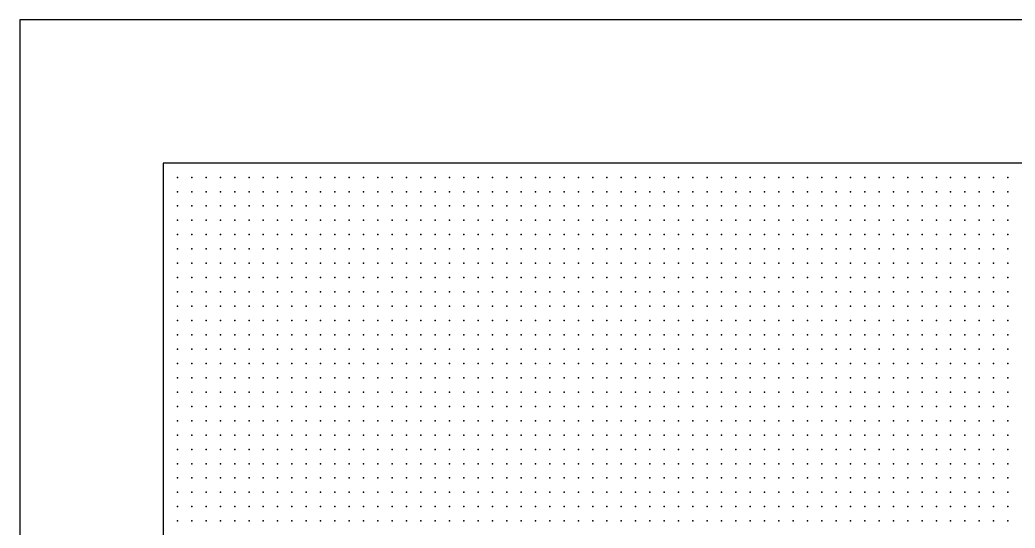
# Model space of a CAD drawing. Header units: millimetres. Extents: x 2848 to 6961, y 1568 to 7914.
# Drawn here: x 4198.3 to 4267.8, y 1684.8 to 1720.3 of the extents above; entities that cross this region are included whole.
import ezdxf

# ---------------------------------------------------------------- set-up
doc = ezdxf.new("R2010")
doc.units = ezdxf.units.MM
doc.header["$PDSIZE"] = -2

msp = doc.modelspace()

# ---------------------------------------------------------------- linework, layer by layer
for points in [[(4198.282, 1580.289), (4338.282, 1580.289), (4338.282, 1720.289), (4198.282, 1720.289)], [(4208.282, 1590.289), (4328.282, 1590.289), (4328.282, 1710.289), (4208.282, 1710.289)]]:
    msp.add_lwpolyline(points, close=True)
at = {"color": 160}
for p in [(4209.282, 1709.289), (4210.282, 1709.289), (4211.282, 1709.289), (4212.282, 1709.289), (4213.282, 1709.289), (4214.282, 1709.289), (4215.282, 1709.289), (4216.282, 1709.289), (4217.282, 1709.289), (4218.282, 1709.289), (4219.282, 1709.289), (4220.282, 1709.289), (4221.282, 1709.289), (4222.282, 1709.289), (4223.282, 1709.289), (4224.282, 1709.289), (4225.282, 1709.289), (4226.282, 1709.289), (4227.282, 1709.289), (4228.282, 1709.289), (4229.282, 1709.289), (4230.282, 1709.289), (4231.282, 1709.289), (4232.282, 1709.289), (4233.282, 1709.289), (4234.282, 1709.289), (4235.282, 1709.289), (4236.282, 1709.289), (4237.282, 1709.289), (4238.282, 1709.289), (4239.282, 1709.289), (4240.282, 1709.289), (4241.282, 1709.289), (4242.282, 1709.289), (4243.282, 1709.289), (4244.282, 1709.289), (4245.282, 1709.289), (4246.282, 1709.289), (4247.282, 1709.289), (4248.282, 1709.289), (4249.282, 1709.289), (4250.282, 1709.289), (4251.282, 1709.289), (4252.282, 1709.289), (4253.282, 1709.289), (4254.282, 1709.289), (4255.282, 1709.289), (4256.282, 1709.289), (4257.282, 1709.289), (4258.282, 1709.289), (4259.282, 1709.289), (4260.282, 1709.289), (4261.282, 1709.289), (4262.282, 1709.289), (4263.282, 1709.289), (4264.282, 1709.289), (4265.282, 1709.289), (4266.282, 1709.289), (4267.282, 1709.289), (4209.282, 1708.289), (4210.282, 1708.289), (4211.282, 1708.289), (4212.282, 1708.289), (4213.282, 1708.289), (4214.282, 1708.289), (4215.282, 1708.289), (4216.282, 1708.289), (4217.282, 1708.289), (4218.282, 1708.289), (4219.282, 1708.289), (4220.282, 1708.289), (4221.282, 1708.289), (4222.282, 1708.289), (4223.282, 1708.289), (4224.282, 1708.289), (4225.282, 1708.289), (4226.282, 1708.289), (4227.282, 1708.289), (4228.282, 1708.289), (4229.282, 1708.289), (4230.282, 1708.289), (4231.282, 1708.289), (4232.282, 1708.289), (4233.282, 1708.289), (4234.282, 1708.289), (4235.282, 1708.289), (4236.282, 1708.289), (4237.282, 1708.289), (4238.282, 1708.289), (4239.282, 1708.289), (4240.282, 1708.289), (4241.282, 1708.289), (4242.282, 1708.289), (4243.282, 1708.289), (4244.282, 1708.289), (4245.282, 1708.289), (4246.282, 1708.289), (4247.282, 1708.289), (4248.282, 1708.289), (4249.282, 1708.289), (4250.282, 1708.289), (4251.282, 1708.289), (4252.282, 1708.289), (4253.282, 1708.289), (4254.282, 1708.289), (4255.282, 1708.289), (4256.282, 1708.289), (4257.282, 1708.289), (4258.282, 1708.289), (4259.282, 1708.289), (4260.282, 1708.289), (4261.282, 1708.289), (4262.282, 1708.289), (4263.282, 1708.289), (4264.282, 1708.289), (4265.282, 1708.289), (4266.282, 1708.289), (4267.282, 1708.289), (4209.282, 1707.289), (4210.282, 1707.289), (4211.282, 1707.289), (4212.282, 1707.289), (4213.282, 1707.289), (4214.282, 1707.289), (4215.282, 1707.289), (4216.282, 1707.289), (4217.282, 1707.289), (4218.282, 1707.289), (4219.282, 1707.289), (4220.282, 1707.289), (4221.282, 1707.289), (4222.282, 1707.289), (4223.282, 1707.289), (4224.282, 1707.289), (4225.282, 1707.289), (4226.282, 1707.289), (4227.282, 1707.289), (4228.282, 1707.289), (4229.282, 1707.289), (4230.282, 1707.289), (4231.282, 1707.289), (4232.282, 1707.289), (4233.282, 1707.289), (4234.282, 1707.289), (4235.282, 1707.289), (4236.282, 1707.289), (4237.282, 1707.289), (4238.282, 1707.289), (4239.282, 1707.289), (4240.282, 1707.289), (4241.282, 1707.289), (4242.282, 1707.289), (4243.282, 1707.289), (4244.282, 1707.289), (4245.282, 1707.289), (4246.282, 1707.289), (4247.282, 1707.289), (4248.282, 1707.289), (4249.282, 1707.289), (4250.282, 1707.289), (4251.282, 1707.289), (4252.282, 1707.289), (4253.282, 1707.289), (4254.282, 1707.289), (4255.282, 1707.289), (4256.282, 1707.289), (4257.282, 1707.289), (4258.282, 1707.289), (4259.282, 1707.289), (4260.282, 1707.289), (4261.282, 1707.289), (4262.282, 1707.289), (4263.282, 1707.289), (4264.282, 1707.289), (4265.282, 1707.289), (4266.282, 1707.289), (4267.282, 1707.289), (4209.282, 1706.289), (4210.282, 1706.289), (4211.282, 1706.289), (4212.282, 1706.289), (4213.282, 1706.289), (4214.282, 1706.289), (4215.282, 1706.289), (4216.282, 1706.289), (4217.282, 1706.289), (4218.282, 1706.289), (4219.282, 1706.289), (4220.282, 1706.289), (4221.282, 1706.289), (4222.282, 1706.289), (4223.282, 1706.289), (4224.282, 1706.289), (4225.282, 1706.289), (4226.282, 1706.289), (4227.282, 1706.289), (4228.282, 1706.289), (4229.282, 1706.289), (4230.282, 1706.289), (4231.282, 1706.289), (4232.282, 1706.289), (4233.282, 1706.289), (4234.282, 1706.289), (4235.282, 1706.289), (4236.282, 1706.289), (4237.282, 1706.289), (4238.282, 1706.289), (4239.282, 1706.289), (4240.282, 1706.289), (4241.282, 1706.289), (4242.282, 1706.289), (4243.282, 1706.289), (4244.282, 1706.289), (4245.282, 1706.289), (4246.282, 1706.289), (4247.282, 1706.289), (4248.282, 1706.289), (4249.282, 1706.289), (4250.282, 1706.289), (4251.282, 1706.289), (4252.282, 1706.289), (4253.282, 1706.289), (4254.282, 1706.289), (4255.282, 1706.289), (4256.282, 1706.289), (4257.282, 1706.289), (4258.282, 1706.289), (4259.282, 1706.289), (4260.282, 1706.289), (4261.282, 1706.289), (4262.282, 1706.289), (4263.282, 1706.289), (4264.282, 1706.289), (4265.282, 1706.289), (4266.282, 1706.289), (4267.282, 1706.289), (4209.282, 1705.289), (4210.282, 1705.289), (4211.282, 1705.289), (4212.282, 1705.289), (4213.282, 1705.289), (4214.282, 1705.289), (4215.282, 1705.289), (4216.282, 1705.289), (4217.282, 1705.289), (4218.282, 1705.289), (4219.282, 1705.289), (4220.282, 1705.289), (4221.282, 1705.289), (4222.282, 1705.289), (4223.282, 1705.289), (4224.282, 1705.289), (4225.282, 1705.289), (4226.282, 1705.289), (4227.282, 1705.289), (4228.282, 1705.289), (4229.282, 1705.289), (4230.282, 1705.289), (4231.282, 1705.289), (4232.282, 1705.289), (4233.282, 1705.289), (4234.282, 1705.289), (4235.282, 1705.289), (4236.282, 1705.289), (4237.282, 1705.289), (4238.282, 1705.289), (4239.282, 1705.289), (4240.282, 1705.289), (4241.282, 1705.289), (4242.282, 1705.289), (4243.282, 1705.289), (4244.282, 1705.289), (4245.282, 1705.289), (4246.282, 1705.289), (4247.282, 1705.289), (4248.282, 1705.289), (4249.282, 1705.289), (4250.282, 1705.289), (4251.282, 1705.289), (4252.282, 1705.289), (4253.282, 1705.289), (4254.282, 1705.289), (4255.282, 1705.289), (4256.282, 1705.289), (4257.282, 1705.289), (4258.282, 1705.289), (4259.282, 1705.289), (4260.282, 1705.289), (4261.282, 1705.289), (4262.282, 1705.289), (4263.282, 1705.289), (4264.282, 1705.289), (4265.282, 1705.289), (4266.282, 1705.289), (4267.282, 1705.289), (4209.282, 1704.289), (4210.282, 1704.289), (4211.282, 1704.289), (4212.282, 1704.289), (4213.282, 1704.289), (4214.282, 1704.289), (4215.282, 1704.289), (4216.282, 1704.289), (4217.282, 1704.289), (4218.282, 1704.289), (4219.282, 1704.289), (4220.282, 1704.289), (4221.282, 1704.289), (4222.282, 1704.289), (4223.282, 1704.289), (4224.282, 1704.289), (4225.282, 1704.289), (4226.282, 1704.289), (4227.282, 1704.289), (4228.282, 1704.289), (4229.282, 1704.289), (4230.282, 1704.289), (4231.282, 1704.289), (4232.282, 1704.289), (4233.282, 1704.289), (4234.282, 1704.289), (4235.282, 1704.289), (4236.282, 1704.289), (4237.282, 1704.289), (4238.282, 1704.289), (4239.282, 1704.289), (4240.282, 1704.289), (4241.282, 1704.289), (4242.282, 1704.289), (4243.282, 1704.289), (4244.282, 1704.289), (4245.282, 1704.289), (4246.282, 1704.289), (4247.282, 1704.289), (4248.282, 1704.289), (4249.282, 1704.289), (4250.282, 1704.289), (4251.282, 1704.289), (4252.282, 1704.289), (4253.282, 1704.289), (4254.282, 1704.289), (4255.282, 1704.289), (4256.282, 1704.289), (4257.282, 1704.289), (4258.282, 1704.289), (4259.282, 1704.289), (4260.282, 1704.289), (4261.282, 1704.289), (4262.282, 1704.289), (4263.282, 1704.289), (4264.282, 1704.289), (4265.282, 1704.289), (4266.282, 1704.289), (4267.282, 1704.289), (4209.282, 1703.289), (4210.282, 1703.289), (4211.282, 1703.289), (4212.282, 1703.289), (4213.282, 1703.289), (4214.282, 1703.289), (4215.282, 1703.289), (4216.282, 1703.289), (4217.282, 1703.289), (4218.282, 1703.289), (4219.282, 1703.289), (4220.282, 1703.289), (4221.282, 1703.289), (4222.282, 1703.289), (4223.282, 1703.289), (4224.282, 1703.289), (4225.282, 1703.289), (4226.282, 1703.289), (4227.282, 1703.289), (4228.282, 1703.289), (4229.282, 1703.289), (4230.282, 1703.289), (4231.282, 1703.289), (4232.282, 1703.289), (4233.282, 1703.289), (4234.282, 1703.289), (4235.282, 1703.289), (4236.282, 1703.289), (4237.282, 1703.289), (4238.282, 1703.289), (4239.282, 1703.289), (4240.282, 1703.289), (4241.282, 1703.289), (4242.282, 1703.289), (4243.282, 1703.289), (4244.282, 1703.289), (4245.282, 1703.289), (4246.282, 1703.289), (4247.282, 1703.289), (4248.282, 1703.289), (4249.282, 1703.289), (4250.282, 1703.289), (4251.282, 1703.289), (4252.282, 1703.289), (4253.282, 1703.289), (4254.282, 1703.289), (4255.282, 1703.289), (4256.282, 1703.289), (4257.282, 1703.289), (4258.282, 1703.289), (4259.282, 1703.289), (4260.282, 1703.289), (4261.282, 1703.289), (4262.282, 1703.289), (4263.282, 1703.289), (4264.282, 1703.289), (4265.282, 1703.289), (4266.282, 1703.289), (4267.282, 1703.289), (4209.282, 1702.289), (4210.282, 1702.289), (4211.282, 1702.289), (4212.282, 1702.289), (4213.282, 1702.289), (4214.282, 1702.289), (4215.282, 1702.289), (4216.282, 1702.289), (4217.282, 1702.289), (4218.282, 1702.289), (4219.282, 1702.289), (4220.282, 1702.289), (4221.282, 1702.289), (4222.282, 1702.289), (4223.282, 1702.289), (4224.282, 1702.289), (4225.282, 1702.289), (4226.282, 1702.289), (4227.282, 1702.289), (4228.282, 1702.289), (4229.282, 1702.289), (4230.282, 1702.289), (4231.282, 1702.289), (4232.282, 1702.289), (4233.282, 1702.289), (4234.282, 1702.289), (4235.282, 1702.289), (4236.282, 1702.289), (4237.282, 1702.289), (4238.282, 1702.289), (4239.282, 1702.289), (4240.282, 1702.289), (4241.282, 1702.289), (4242.282, 1702.289), (4243.282, 1702.289), (4244.282, 1702.289), (4245.282, 1702.289), (4246.282, 1702.289), (4247.282, 1702.289), (4248.282, 1702.289), (4249.282, 1702.289), (4250.282, 1702.289), (4251.282, 1702.289), (4252.282, 1702.289), (4253.282, 1702.289), (4254.282, 1702.289), (4255.282, 1702.289), (4256.282, 1702.289), (4257.282, 1702.289), (4258.282, 1702.289), (4259.282, 1702.289), (4260.282, 1702.289), (4261.282, 1702.289), (4262.282, 1702.289), (4263.282, 1702.289), (4264.282, 1702.289), (4265.282, 1702.289), (4266.282, 1702.289), (4267.282, 1702.289), (4209.282, 1701.289), (4210.282, 1701.289), (4211.282, 1701.289), (4212.282, 1701.289), (4213.282, 1701.289), (4214.282, 1701.289), (4215.282, 1701.289), (4216.282, 1701.289), (4217.282, 1701.289), (4218.282, 1701.289), (4219.282, 1701.289), (4220.282, 1701.289), (4221.282, 1701.289), (4222.282, 1701.289), (4223.282, 1701.289), (4224.282, 1701.289), (4225.282, 1701.289), (4226.282, 1701.289), (4227.282, 1701.289), (4228.282, 1701.289), (4229.282, 1701.289), (4230.282, 1701.289), (4231.282, 1701.289), (4232.282, 1701.289), (4233.282, 1701.289), (4234.282, 1701.289), (4235.282, 1701.289), (4236.282, 1701.289), (4237.282, 1701.289), (4238.282, 1701.289), (4239.282, 1701.289), (4240.282, 1701.289), (4241.282, 1701.289), (4242.282, 1701.289), (4243.282, 1701.289), (4244.282, 1701.289), (4245.282, 1701.289), (4246.282, 1701.289), (4247.282, 1701.289), (4248.282, 1701.289), (4249.282, 1701.289), (4250.282, 1701.289), (4251.282, 1701.289), (4252.282, 1701.289), (4253.282, 1701.289), (4254.282, 1701.289), (4255.282, 1701.289), (4256.282, 1701.289), (4257.282, 1701.289), (4258.282, 1701.289), (4259.282, 1701.289), (4260.282, 1701.289), (4261.282, 1701.289), (4262.282, 1701.289), (4263.282, 1701.289), (4264.282, 1701.289), (4265.282, 1701.289), (4266.282, 1701.289), (4267.282, 1701.289), (4209.282, 1700.289), (4210.282, 1700.289), (4211.282, 1700.289), (4212.282, 1700.289), (4213.282, 1700.289), (4214.282, 1700.289), (4215.282, 1700.289), (4216.282, 1700.289), (4217.282, 1700.289), (4218.282, 1700.289), (4219.282, 1700.289), (4220.282, 1700.289), (4221.282, 1700.289), (4222.282, 1700.289), (4223.282, 1700.289), (4224.282, 1700.289), (4225.282, 1700.289), (4226.282, 1700.289), (4227.282, 1700.289), (4228.282, 1700.289), (4229.282, 1700.289), (4230.282, 1700.289), (4231.282, 1700.289), (4232.282, 1700.289), (4233.282, 1700.289), (4234.282, 1700.289), (4235.282, 1700.289), (4236.282, 1700.289), (4237.282, 1700.289), (4238.282, 1700.289), (4239.282, 1700.289), (4240.282, 1700.289), (4241.282, 1700.289), (4242.282, 1700.289), (4243.282, 1700.289), (4244.282, 1700.289), (4245.282, 1700.289), (4246.282, 1700.289), (4247.282, 1700.289), (4248.282, 1700.289), (4249.282, 1700.289), (4250.282, 1700.289), (4251.282, 1700.289), (4252.282, 1700.289), (4253.282, 1700.289), (4254.282, 1700.289), (4255.282, 1700.289), (4256.282, 1700.289), (4257.282, 1700.289), (4258.282, 1700.289), (4259.282, 1700.289), (4260.282, 1700.289), (4261.282, 1700.289), (4262.282, 1700.289), (4263.282, 1700.289), (4264.282, 1700.289), (4265.282, 1700.289), (4266.282, 1700.289), (4267.282, 1700.289), (4209.282, 1699.289), (4210.282, 1699.289), (4211.282, 1699.289), (4212.282, 1699.289), (4213.282, 1699.289), (4214.282, 1699.289), (4215.282, 1699.289), (4216.282, 1699.289), (4217.282, 1699.289), (4218.282, 1699.289), (4219.282, 1699.289), (4220.282, 1699.289), (4221.282, 1699.289), (4222.282, 1699.289), (4223.282, 1699.289), (4224.282, 1699.289), (4225.282, 1699.289), (4226.282, 1699.289), (4227.282, 1699.289), (4228.282, 1699.289), (4229.282, 1699.289), (4230.282, 1699.289), (4231.282, 1699.289), (4232.282, 1699.289), (4233.282, 1699.289), (4234.282, 1699.289), (4235.282, 1699.289), (4236.282, 1699.289), (4237.282, 1699.289), (4238.282, 1699.289), (4239.282, 1699.289), (4240.282, 1699.289), (4241.282, 1699.289), (4242.282, 1699.289), (4243.282, 1699.289), (4244.282, 1699.289), (4245.282, 1699.289), (4246.282, 1699.289), (4247.282, 1699.289), (4248.282, 1699.289), (4249.282, 1699.289), (4250.282, 1699.289), (4251.282, 1699.289), (4252.282, 1699.289), (4253.282, 1699.289), (4254.282, 1699.289), (4255.282, 1699.289), (4256.282, 1699.289), (4257.282, 1699.289), (4258.282, 1699.289), (4259.282, 1699.289), (4260.282, 1699.289), (4261.282, 1699.289), (4262.282, 1699.289), (4263.282, 1699.289), (4264.282, 1699.289), (4265.282, 1699.289), (4266.282, 1699.289), (4267.282, 1699.289), (4209.282, 1698.289), (4210.282, 1698.289), (4211.282, 1698.289), (4212.282, 1698.289), (4213.282, 1698.289), (4214.282, 1698.289), (4215.282, 1698.289), (4216.282, 1698.289), (4217.282, 1698.289), (4218.282, 1698.289), (4219.282, 1698.289), (4220.282, 1698.289), (4221.282, 1698.289), (4222.282, 1698.289), (4223.282, 1698.289), (4224.282, 1698.289), (4225.282, 1698.289), (4226.282, 1698.289), (4227.282, 1698.289), (4228.282, 1698.289), (4229.282, 1698.289), (4230.282, 1698.289), (4231.282, 1698.289), (4232.282, 1698.289), (4233.282, 1698.289), (4234.282, 1698.289), (4235.282, 1698.289), (4236.282, 1698.289), (4237.282, 1698.289), (4238.282, 1698.289), (4239.282, 1698.289), (4240.282, 1698.289), (4241.282, 1698.289), (4242.282, 1698.289), (4243.282, 1698.289), (4244.282, 1698.289), (4245.282, 1698.289), (4246.282, 1698.289), (4247.282, 1698.289), (4248.282, 1698.289), (4249.282, 1698.289), (4250.282, 1698.289), (4251.282, 1698.289), (4252.282, 1698.289), (4253.282, 1698.289), (4254.282, 1698.289), (4255.282, 1698.289), (4256.282, 1698.289), (4257.282, 1698.289), (4258.282, 1698.289), (4259.282, 1698.289), (4260.282, 1698.289), (4261.282, 1698.289), (4262.282, 1698.289), (4263.282, 1698.289), (4264.282, 1698.289), (4265.282, 1698.289), (4266.282, 1698.289), (4267.282, 1698.289), (4209.282, 1697.289), (4210.282, 1697.289), (4211.282, 1697.289), (4212.282, 1697.289), (4213.282, 1697.289), (4214.282, 1697.289), (4215.282, 1697.289), (4216.282, 1697.289), (4217.282, 1697.289), (4218.282, 1697.289), (4219.282, 1697.289), (4220.282, 1697.289), (4221.282, 1697.289), (4222.282, 1697.289), (4223.282, 1697.289), (4224.282, 1697.289), (4225.282, 1697.289), (4226.282, 1697.289), (4227.282, 1697.289), (4228.282, 1697.289), (4229.282, 1697.289), (4230.282, 1697.289), (4231.282, 1697.289), (4232.282, 1697.289), (4233.282, 1697.289), (4234.282, 1697.289), (4235.282, 1697.289), (4236.282, 1697.289), (4237.282, 1697.289), (4238.282, 1697.289), (4239.282, 1697.289), (4240.282, 1697.289), (4241.282, 1697.289), (4242.282, 1697.289), (4243.282, 1697.289), (4244.282, 1697.289), (4245.282, 1697.289), (4246.282, 1697.289), (4247.282, 1697.289), (4248.282, 1697.289), (4249.282, 1697.289), (4250.282, 1697.289), (4251.282, 1697.289), (4252.282, 1697.289), (4253.282, 1697.289), (4254.282, 1697.289), (4255.282, 1697.289), (4256.282, 1697.289), (4257.282, 1697.289), (4258.282, 1697.289), (4259.282, 1697.289), (4260.282, 1697.289), (4261.282, 1697.289), (4262.282, 1697.289), (4263.282, 1697.289), (4264.282, 1697.289), (4265.282, 1697.289), (4266.282, 1697.289), (4267.282, 1697.289), (4209.282, 1696.289), (4210.282, 1696.289), (4211.282, 1696.289), (4212.282, 1696.289), (4213.282, 1696.289), (4214.282, 1696.289), (4215.282, 1696.289), (4216.282, 1696.289), (4217.282, 1696.289), (4218.282, 1696.289), (4219.282, 1696.289), (4220.282, 1696.289), (4221.282, 1696.289), (4222.282, 1696.289), (4223.282, 1696.289), (4224.282, 1696.289), (4225.282, 1696.289), (4226.282, 1696.289), (4227.282, 1696.289), (4228.282, 1696.289), (4229.282, 1696.289), (4230.282, 1696.289), (4231.282, 1696.289), (4232.282, 1696.289), (4233.282, 1696.289), (4234.282, 1696.289), (4235.282, 1696.289), (4236.282, 1696.289), (4237.282, 1696.289), (4238.282, 1696.289), (4239.282, 1696.289), (4240.282, 1696.289), (4241.282, 1696.289), (4242.282, 1696.289), (4243.282, 1696.289), (4244.282, 1696.289), (4245.282, 1696.289), (4246.282, 1696.289), (4247.282, 1696.289), (4248.282, 1696.289), (4249.282, 1696.289), (4250.282, 1696.289), (4251.282, 1696.289), (4252.282, 1696.289), (4253.282, 1696.289), (4254.282, 1696.289), (4255.282, 1696.289), (4256.282, 1696.289), (4257.282, 1696.289), (4258.282, 1696.289), (4259.282, 1696.289), (4260.282, 1696.289), (4261.282, 1696.289), (4262.282, 1696.289), (4263.282, 1696.289), (4264.282, 1696.289), (4265.282, 1696.289), (4266.282, 1696.289), (4267.282, 1696.289), (4209.282, 1695.289), (4210.282, 1695.289), (4211.282, 1695.289), (4212.282, 1695.289), (4213.282, 1695.289), (4214.282, 1695.289), (4215.282, 1695.289), (4216.282, 1695.289), (4217.282, 1695.289), (4218.282, 1695.289), (4219.282, 1695.289), (4220.282, 1695.289), (4221.282, 1695.289), (4222.282, 1695.289), (4223.282, 1695.289), (4224.282, 1695.289), (4225.282, 1695.289), (4226.282, 1695.289), (4227.282, 1695.289), (4228.282, 1695.289), (4229.282, 1695.289), (4230.282, 1695.289), (4231.282, 1695.289), (4232.282, 1695.289), (4233.282, 1695.289), (4234.282, 1695.289), (4235.282, 1695.289), (4236.282, 1695.289), (4237.282, 1695.289), (4238.282, 1695.289), (4239.282, 1695.289), (4240.282, 1695.289), (4241.282, 1695.289), (4242.282, 1695.289), (4243.282, 1695.289), (4244.282, 1695.289), (4245.282, 1695.289), (4246.282, 1695.289), (4247.282, 1695.289), (4248.282, 1695.289), (4249.282, 1695.289), (4250.282, 1695.289), (4251.282, 1695.289), (4252.282, 1695.289), (4253.282, 1695.289), (4254.282, 1695.289), (4255.282, 1695.289), (4256.282, 1695.289), (4257.282, 1695.289), (4258.282, 1695.289), (4259.282, 1695.289), (4260.282, 1695.289), (4261.282, 1695.289), (4262.282, 1695.289), (4263.282, 1695.289), (4264.282, 1695.289), (4265.282, 1695.289), (4266.282, 1695.289), (4267.282, 1695.289), (4209.282, 1694.289), (4210.282, 1694.289), (4211.282, 1694.289), (4212.282, 1694.289), (4213.282, 1694.289), (4214.282, 1694.289), (4215.282, 1694.289), (4216.282, 1694.289), (4217.282, 1694.289), (4218.282, 1694.289), (4219.282, 1694.289), (4220.282, 1694.289), (4221.282, 1694.289), (4222.282, 1694.289), (4223.282, 1694.289), (4224.282, 1694.289), (4225.282, 1694.289), (4226.282, 1694.289), (4227.282, 1694.289), (4228.282, 1694.289), (4229.282, 1694.289), (4230.282, 1694.289), (4231.282, 1694.289), (4232.282, 1694.289), (4233.282, 1694.289), (4234.282, 1694.289), (4235.282, 1694.289), (4236.282, 1694.289), (4237.282, 1694.289), (4238.282, 1694.289), (4239.282, 1694.289), (4240.282, 1694.289), (4241.282, 1694.289), (4242.282, 1694.289), (4243.282, 1694.289), (4244.282, 1694.289), (4245.282, 1694.289), (4246.282, 1694.289), (4247.282, 1694.289), (4248.282, 1694.289), (4249.282, 1694.289), (4250.282, 1694.289), (4251.282, 1694.289), (4252.282, 1694.289), (4253.282, 1694.289), (4254.282, 1694.289), (4255.282, 1694.289), (4256.282, 1694.289), (4257.282, 1694.289), (4258.282, 1694.289), (4259.282, 1694.289), (4260.282, 1694.289), (4261.282, 1694.289), (4262.282, 1694.289), (4263.282, 1694.289), (4264.282, 1694.289), (4265.282, 1694.289), (4266.282, 1694.289), (4267.282, 1694.289), (4209.282, 1693.289), (4210.282, 1693.289), (4211.282, 1693.289), (4212.282, 1693.289), (4213.282, 1693.289), (4214.282, 1693.289), (4215.282, 1693.289), (4216.282, 1693.289), (4217.282, 1693.289), (4218.282, 1693.289), (4219.282, 1693.289), (4220.282, 1693.289), (4221.282, 1693.289), (4222.282, 1693.289), (4223.282, 1693.289), (4224.282, 1693.289), (4225.282, 1693.289), (4226.282, 1693.289), (4227.282, 1693.289), (4228.282, 1693.289), (4229.282, 1693.289), (4230.282, 1693.289), (4231.282, 1693.289), (4232.282, 1693.289), (4233.282, 1693.289), (4234.282, 1693.289), (4235.282, 1693.289), (4236.282, 1693.289), (4237.282, 1693.289), (4238.282, 1693.289), (4239.282, 1693.289), (4240.282, 1693.289), (4241.282, 1693.289), (4242.282, 1693.289), (4243.282, 1693.289), (4244.282, 1693.289), (4245.282, 1693.289), (4246.282, 1693.289), (4247.282, 1693.289), (4248.282, 1693.289), (4249.282, 1693.289), (4250.282, 1693.289), (4251.282, 1693.289), (4252.282, 1693.289), (4253.282, 1693.289), (4254.282, 1693.289), (4255.282, 1693.289), (4256.282, 1693.289), (4257.282, 1693.289), (4258.282, 1693.289), (4259.282, 1693.289), (4260.282, 1693.289), (4261.282, 1693.289), (4262.282, 1693.289), (4263.282, 1693.289), (4264.282, 1693.289), (4265.282, 1693.289), (4266.282, 1693.289), (4267.282, 1693.289), (4209.282, 1692.289), (4210.282, 1692.289), (4211.282, 1692.289), (4212.282, 1692.289), (4213.282, 1692.289), (4214.282, 1692.289), (4215.282, 1692.289), (4216.282, 1692.289), (4217.282, 1692.289), (4218.282, 1692.289), (4219.282, 1692.289), (4220.282, 1692.289), (4221.282, 1692.289), (4222.282, 1692.289), (4223.282, 1692.289), (4224.282, 1692.289), (4225.282, 1692.289), (4226.282, 1692.289), (4227.282, 1692.289), (4228.282, 1692.289), (4229.282, 1692.289), (4230.282, 1692.289), (4231.282, 1692.289), (4232.282, 1692.289), (4233.282, 1692.289), (4234.282, 1692.289), (4235.282, 1692.289), (4236.282, 1692.289), (4237.282, 1692.289), (4238.282, 1692.289), (4239.282, 1692.289), (4240.282, 1692.289), (4241.282, 1692.289), (4242.282, 1692.289), (4243.282, 1692.289), (4244.282, 1692.289), (4245.282, 1692.289), (4246.282, 1692.289), (4247.282, 1692.289), (4248.282, 1692.289), (4249.282, 1692.289), (4250.282, 1692.289), (4251.282, 1692.289), (4252.282, 1692.289), (4253.282, 1692.289), (4254.282, 1692.289), (4255.282, 1692.289), (4256.282, 1692.289), (4257.282, 1692.289), (4258.282, 1692.289), (4259.282, 1692.289), (4260.282, 1692.289), (4261.282, 1692.289), (4262.282, 1692.289), (4263.282, 1692.289), (4264.282, 1692.289), (4265.282, 1692.289), (4266.282, 1692.289), (4267.282, 1692.289), (4209.282, 1691.289), (4210.282, 1691.289), (4211.282, 1691.289), (4212.282, 1691.289), (4213.282, 1691.289), (4214.282, 1691.289), (4215.282, 1691.289), (4216.282, 1691.289), (4217.282, 1691.289), (4218.282, 1691.289), (4219.282, 1691.289), (4220.282, 1691.289), (4221.282, 1691.289), (4222.282, 1691.289), (4223.282, 1691.289), (4224.282, 1691.289), (4225.282, 1691.289), (4226.282, 1691.289), (4227.282, 1691.289), (4228.282, 1691.289), (4229.282, 1691.289), (4230.282, 1691.289), (4231.282, 1691.289), (4232.282, 1691.289), (4233.282, 1691.289), (4234.282, 1691.289), (4235.282, 1691.289), (4236.282, 1691.289), (4237.282, 1691.289), (4238.282, 1691.289), (4239.282, 1691.289), (4240.282, 1691.289), (4241.282, 1691.289), (4242.282, 1691.289), (4243.282, 1691.289), (4244.282, 1691.289), (4245.282, 1691.289), (4246.282, 1691.289), (4247.282, 1691.289), (4248.282, 1691.289), (4249.282, 1691.289), (4250.282, 1691.289), (4251.282, 1691.289), (4252.282, 1691.289), (4253.282, 1691.289), (4254.282, 1691.289), (4255.282, 1691.289), (4256.282, 1691.289), (4257.282, 1691.289), (4258.282, 1691.289), (4259.282, 1691.289), (4260.282, 1691.289), (4261.282, 1691.289), (4262.282, 1691.289), (4263.282, 1691.289), (4264.282, 1691.289), (4265.282, 1691.289), (4266.282, 1691.289), (4267.282, 1691.289), (4209.282, 1690.289), (4210.282, 1690.289), (4211.282, 1690.289), (4212.282, 1690.289), (4213.282, 1690.289), (4214.282, 1690.289), (4215.282, 1690.289), (4216.282, 1690.289), (4217.282, 1690.289), (4218.282, 1690.289), (4219.282, 1690.289), (4220.282, 1690.289), (4221.282, 1690.289), (4222.282, 1690.289), (4223.282, 1690.289), (4224.282, 1690.289), (4225.282, 1690.289), (4226.282, 1690.289), (4227.282, 1690.289), (4228.282, 1690.289), (4229.282, 1690.289), (4230.282, 1690.289), (4231.282, 1690.289), (4232.282, 1690.289), (4233.282, 1690.289), (4234.282, 1690.289), (4235.282, 1690.289), (4236.282, 1690.289), (4237.282, 1690.289), (4238.282, 1690.289), (4239.282, 1690.289), (4240.282, 1690.289), (4241.282, 1690.289), (4242.282, 1690.289), (4243.282, 1690.289), (4244.282, 1690.289), (4245.282, 1690.289), (4246.282, 1690.289), (4247.282, 1690.289), (4248.282, 1690.289), (4249.282, 1690.289), (4250.282, 1690.289), (4251.282, 1690.289), (4252.282, 1690.289), (4253.282, 1690.289), (4254.282, 1690.289), (4255.282, 1690.289), (4256.282, 1690.289), (4257.282, 1690.289), (4258.282, 1690.289), (4259.282, 1690.289), (4260.282, 1690.289), (4261.282, 1690.289), (4262.282, 1690.289), (4263.282, 1690.289), (4264.282, 1690.289), (4265.282, 1690.289), (4266.282, 1690.289), (4267.282, 1690.289), (4209.282, 1689.289), (4210.282, 1689.289), (4211.282, 1689.289), (4212.282, 1689.289), (4213.282, 1689.289), (4214.282, 1689.289), (4215.282, 1689.289), (4216.282, 1689.289), (4217.282, 1689.289), (4218.282, 1689.289), (4219.282, 1689.289), (4220.282, 1689.289), (4221.282, 1689.289), (4222.282, 1689.289), (4223.282, 1689.289), (4224.282, 1689.289), (4225.282, 1689.289), (4226.282, 1689.289), (4227.282, 1689.289), (4228.282, 1689.289), (4229.282, 1689.289), (4230.282, 1689.289), (4231.282, 1689.289), (4232.282, 1689.289), (4233.282, 1689.289), (4234.282, 1689.289), (4235.282, 1689.289), (4236.282, 1689.289), (4237.282, 1689.289), (4238.282, 1689.289), (4239.282, 1689.289), (4240.282, 1689.289), (4241.282, 1689.289), (4242.282, 1689.289), (4243.282, 1689.289), (4244.282, 1689.289), (4245.282, 1689.289), (4246.282, 1689.289), (4247.282, 1689.289), (4248.282, 1689.289), (4249.282, 1689.289), (4250.282, 1689.289), (4251.282, 1689.289), (4252.282, 1689.289), (4253.282, 1689.289), (4254.282, 1689.289), (4255.282, 1689.289), (4256.282, 1689.289), (4257.282, 1689.289), (4258.282, 1689.289), (4259.282, 1689.289), (4260.282, 1689.289), (4261.282, 1689.289), (4262.282, 1689.289), (4263.282, 1689.289), (4264.282, 1689.289), (4265.282, 1689.289), (4266.282, 1689.289), (4267.282, 1689.289), (4209.282, 1688.289), (4210.282, 1688.289), (4211.282, 1688.289), (4212.282, 1688.289), (4213.282, 1688.289), (4214.282, 1688.289), (4215.282, 1688.289), (4216.282, 1688.289), (4217.282, 1688.289), (4218.282, 1688.289), (4219.282, 1688.289), (4220.282, 1688.289), (4221.282, 1688.289), (4222.282, 1688.289), (4223.282, 1688.289), (4224.282, 1688.289), (4225.282, 1688.289), (4226.282, 1688.289), (4227.282, 1688.289), (4228.282, 1688.289), (4229.282, 1688.289), (4230.282, 1688.289), (4231.282, 1688.289), (4232.282, 1688.289), (4233.282, 1688.289), (4234.282, 1688.289), (4235.282, 1688.289), (4236.282, 1688.289), (4237.282, 1688.289), (4238.282, 1688.289), (4239.282, 1688.289), (4240.282, 1688.289), (4241.282, 1688.289), (4242.282, 1688.289), (4243.282, 1688.289), (4244.282, 1688.289), (4245.282, 1688.289), (4246.282, 1688.289), (4247.282, 1688.289), (4248.282, 1688.289), (4249.282, 1688.289), (4250.282, 1688.289), (4251.282, 1688.289), (4252.282, 1688.289), (4253.282, 1688.289), (4254.282, 1688.289), (4255.282, 1688.289), (4256.282, 1688.289), (4257.282, 1688.289), (4258.282, 1688.289), (4259.282, 1688.289), (4260.282, 1688.289), (4261.282, 1688.289), (4262.282, 1688.289), (4263.282, 1688.289), (4264.282, 1688.289), (4265.282, 1688.289), (4266.282, 1688.289), (4267.282, 1688.289), (4209.282, 1687.289), (4210.282, 1687.289), (4211.282, 1687.289), (4212.282, 1687.289), (4213.282, 1687.289), (4214.282, 1687.289), (4215.282, 1687.289), (4216.282, 1687.289), (4217.282, 1687.289), (4218.282, 1687.289), (4219.282, 1687.289), (4220.282, 1687.289), (4221.282, 1687.289), (4222.282, 1687.289), (4223.282, 1687.289), (4224.282, 1687.289), (4225.282, 1687.289), (4226.282, 1687.289), (4227.282, 1687.289), (4228.282, 1687.289), (4229.282, 1687.289), (4230.282, 1687.289), (4231.282, 1687.289), (4232.282, 1687.289), (4233.282, 1687.289), (4234.282, 1687.289), (4235.282, 1687.289), (4236.282, 1687.289), (4237.282, 1687.289), (4238.282, 1687.289), (4239.282, 1687.289), (4240.282, 1687.289), (4241.282, 1687.289), (4242.282, 1687.289), (4243.282, 1687.289), (4244.282, 1687.289), (4245.282, 1687.289), (4246.282, 1687.289), (4247.282, 1687.289), (4248.282, 1687.289), (4249.282, 1687.289), (4250.282, 1687.289), (4251.282, 1687.289), (4252.282, 1687.289), (4253.282, 1687.289), (4254.282, 1687.289), (4255.282, 1687.289), (4256.282, 1687.289), (4257.282, 1687.289), (4258.282, 1687.289), (4259.282, 1687.289), (4260.282, 1687.289), (4261.282, 1687.289), (4262.282, 1687.289), (4263.282, 1687.289), (4264.282, 1687.289), (4265.282, 1687.289), (4266.282, 1687.289), (4267.282, 1687.289), (4209.282, 1686.289), (4210.282, 1686.289), (4211.282, 1686.289), (4212.282, 1686.289), (4213.282, 1686.289), (4214.282, 1686.289), (4215.282, 1686.289), (4216.282, 1686.289), (4217.282, 1686.289), (4218.282, 1686.289), (4219.282, 1686.289), (4220.282, 1686.289), (4221.282, 1686.289), (4222.282, 1686.289), (4223.282, 1686.289), (4224.282, 1686.289), (4225.282, 1686.289), (4226.282, 1686.289), (4227.282, 1686.289), (4228.282, 1686.289), (4229.282, 1686.289), (4230.282, 1686.289), (4231.282, 1686.289), (4232.282, 1686.289), (4233.282, 1686.289), (4234.282, 1686.289), (4235.282, 1686.289), (4236.282, 1686.289), (4237.282, 1686.289), (4238.282, 1686.289), (4239.282, 1686.289), (4240.282, 1686.289), (4241.282, 1686.289), (4242.282, 1686.289), (4243.282, 1686.289), (4244.282, 1686.289), (4245.282, 1686.289), (4246.282, 1686.289), (4247.282, 1686.289), (4248.282, 1686.289), (4249.282, 1686.289), (4250.282, 1686.289), (4251.282, 1686.289), (4252.282, 1686.289), (4253.282, 1686.289), (4254.282, 1686.289), (4255.282, 1686.289), (4256.282, 1686.289), (4257.282, 1686.289), (4258.282, 1686.289), (4259.282, 1686.289), (4260.282, 1686.289), (4261.282, 1686.289), (4262.282, 1686.289), (4263.282, 1686.289), (4264.282, 1686.289), (4265.282, 1686.289), (4266.282, 1686.289), (4267.282, 1686.289), (4209.282, 1685.289), (4210.282, 1685.289), (4211.282, 1685.289), (4212.282, 1685.289), (4213.282, 1685.289), (4214.282, 1685.289), (4215.282, 1685.289), (4216.282, 1685.289), (4217.282, 1685.289), (4218.282, 1685.289), (4219.282, 1685.289), (4220.282, 1685.289), (4221.282, 1685.289), (4222.282, 1685.289), (4223.282, 1685.289), (4224.282, 1685.289), (4225.282, 1685.289), (4226.282, 1685.289), (4227.282, 1685.289), (4228.282, 1685.289), (4229.282, 1685.289), (4230.282, 1685.289), (4231.282, 1685.289), (4232.282, 1685.289), (4233.282, 1685.289), (4234.282, 1685.289), (4235.282, 1685.289), (4236.282, 1685.289), (4237.282, 1685.289), (4238.282, 1685.289), (4239.282, 1685.289), (4240.282, 1685.289), (4241.282, 1685.289), (4242.282, 1685.289), (4243.282, 1685.289), (4244.282, 1685.289), (4245.282, 1685.289), (4246.282, 1685.289), (4247.282, 1685.289), (4248.282, 1685.289), (4249.282, 1685.289), (4250.282, 1685.289), (4251.282, 1685.289), (4252.282, 1685.289), (4253.282, 1685.289), (4254.282, 1685.289), (4255.282, 1685.289), (4256.282, 1685.289), (4257.282, 1685.289), (4258.282, 1685.289), (4259.282, 1685.289), (4260.282, 1685.289), (4261.282, 1685.289), (4262.282, 1685.289), (4263.282, 1685.289), (4264.282, 1685.289), (4265.282, 1685.289), (4266.282, 1685.289), (4267.282, 1685.289)]:
    msp.add_point(p, dxfattribs=at)

doc.saveas('drawing.dxf')
